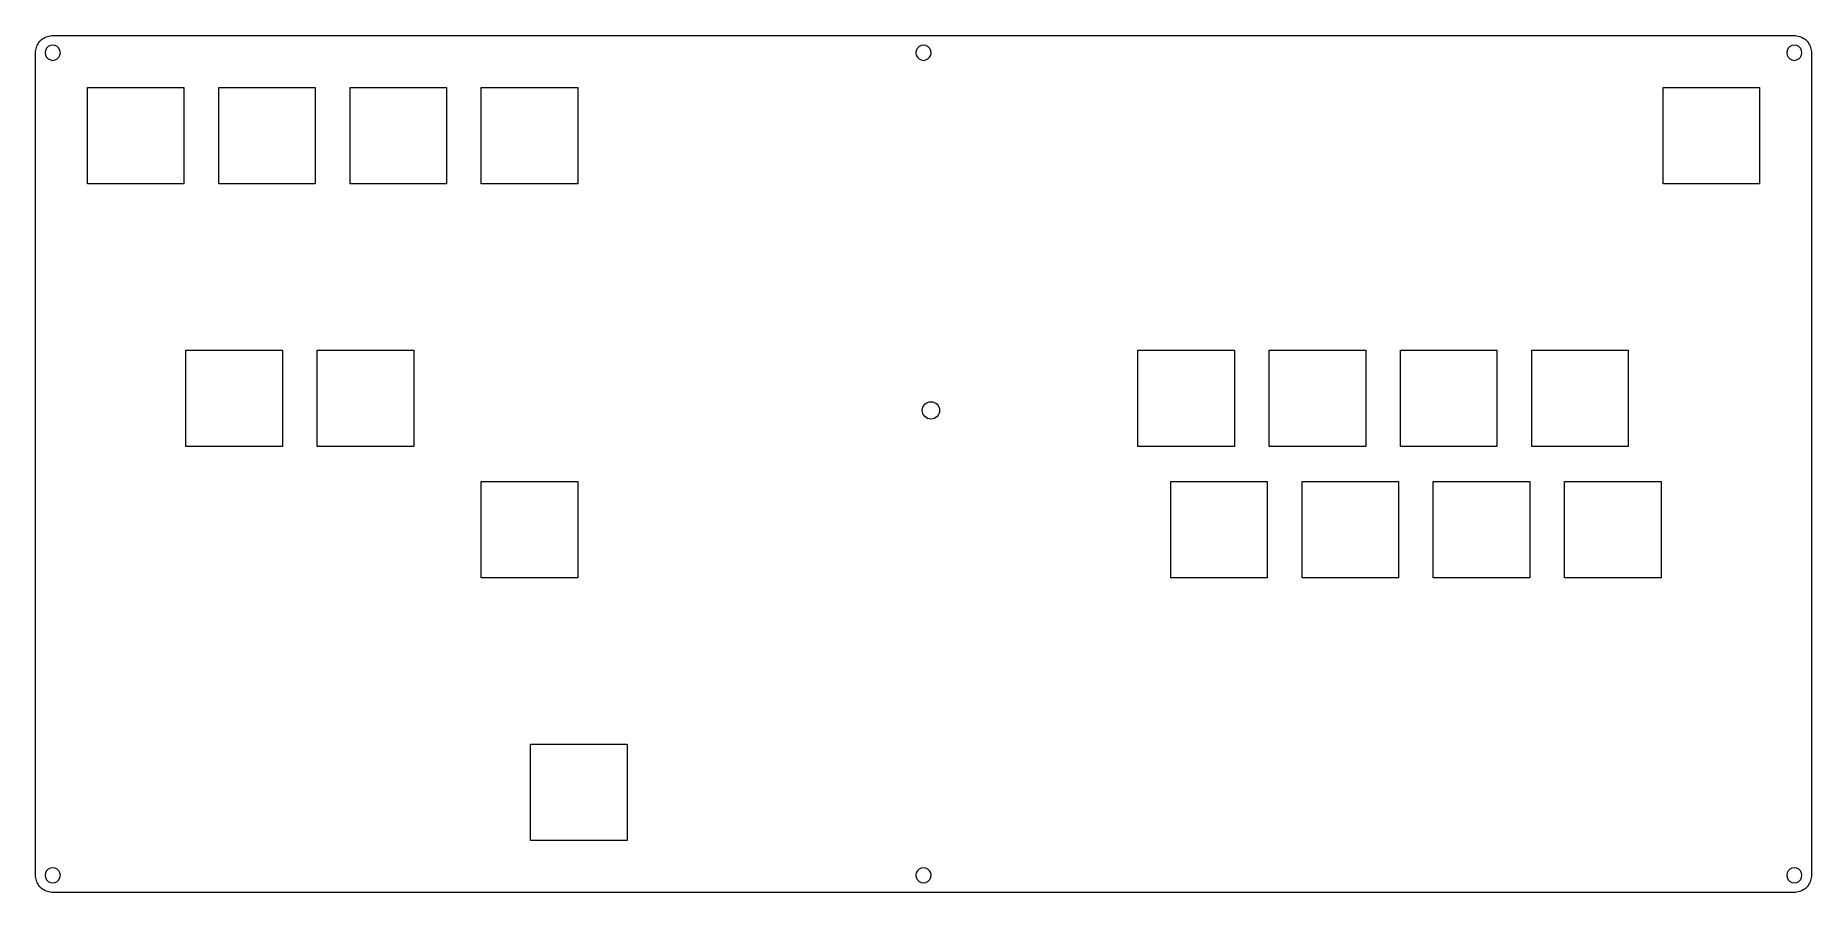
# Model space of a CAD drawing. Extents: x 0 to 258, y 0 to 124.
import ezdxf

# ---------------------------------------------------------------- set-up
doc = ezdxf.new("R2010")
doc.units = 0
doc.layers.get('0').update_dxf_attribs({"lineweight": 5, "true_color": 0xffffff})

msp = doc.modelspace()

# ---------------------------------------------------------------- linework, layer by layer
at = {"color": 0}
for p, q in [((0.826823, 123.642), (0.970139, 123.775)), ((0.970139, 123.775), (1.12448, 123.897)), ((1.12448, 123.897), (1.28709, 124.006)), ((1.28709, 124.006), (1.45934, 124.102)), ((1.45934, 124.102), (1.63711, 124.183)), ((1.63711, 124.183), (1.82177, 124.252)), ((1.82177, 124.252), (2.01056, 124.304)), ((2.01056, 124.304), (2.20211, 124.343)), ((2.20211, 124.343), (2.39779, 124.367)), ((2.39779, 124.367), (2.59485, 124.375)), ((2.59485, 124.375), (255.246, 124.374)), ((255.246, 124.374), (255.44, 124.367)), ((255.44, 124.367), (255.636, 124.343)), ((255.636, 124.343), (255.827, 124.304)), ((255.827, 124.304), (256.018, 124.252)), ((256.018, 124.252), (256.202, 124.183)), ((256.202, 124.183), (256.38, 124.102)), ((256.38, 124.102), (256.552, 124.006)), ((256.552, 124.006), (256.715, 123.897)), ((256.715, 123.897), (256.869, 123.775)), ((256.869, 123.775), (257.012, 123.642)), ((0.093707, 2.5728), (0.095085, 121.874)), ((0.095085, 121.874), (0.101975, 122.071)), ((0.101975, 122.071), (0.125402, 122.266)), ((0.125402, 122.266), (0.163987, 122.458)), ((0.163987, 122.458), (0.216352, 122.647)), ((0.216352, 122.647), (0.285254, 122.832)), ((0.285254, 122.832), (0.366557, 123.009)), ((0.366557, 123.009), (0.463021, 123.182)), ((0.463021, 123.182), (0.571885, 123.344)), ((0.571885, 123.344), (0.693152, 123.498)), ((0.693152, 123.498), (0.826823, 123.642)), ((1.54754, 122.214), (1.49517, 121.874)), ((1.49517, 121.874), (1.54754, 121.535)), ((1.70463, 122.521), (1.54754, 122.214)), ((1.54754, 121.535), (1.70463, 121.227)), ((1.94717, 122.764), (1.70463, 122.521)), ((1.70463, 121.227), (1.94717, 120.985)), ((2.25447, 122.921), (1.94717, 122.764)), ((2.59485, 122.973), (2.25447, 122.921)), ((2.93384, 122.921), (2.59485, 122.973)), ((3.24115, 122.764), (2.93384, 122.921)), ((3.48368, 122.521), (3.24115, 122.764)), ((3.24115, 120.985), (3.48368, 121.227)), ((3.64077, 122.214), (3.48368, 122.521)), ((3.48368, 121.227), (3.64077, 121.535)), ((3.69454, 121.874), (3.64077, 122.214)), ((3.64077, 121.535), (3.69454, 121.874)), ((127.874, 122.214), (127.82, 121.874)), ((127.82, 121.874), (127.874, 121.535)), ((128.029, 122.521), (127.874, 122.214)), ((127.874, 121.535), (128.029, 121.227)), ((128.273, 122.764), (128.029, 122.521)), ((128.029, 121.227), (128.273, 120.985)), ((128.579, 122.921), (128.273, 122.764)), ((128.919, 122.973), (128.579, 122.921)), ((129.26, 122.921), (128.919, 122.973)), ((129.567, 122.764), (129.26, 122.921)), ((129.81, 122.521), (129.567, 122.764)), ((129.567, 120.985), (129.81, 121.227)), ((129.965, 122.214), (129.81, 122.521)), ((129.81, 121.227), (129.965, 121.535)), ((130.019, 121.874), (129.965, 122.214)), ((129.965, 121.535), (130.019, 121.874)), ((254.197, 122.214), (254.146, 121.874)), ((254.146, 121.874), (254.197, 121.535)), ((254.356, 122.521), (254.197, 122.214)), ((254.197, 121.535), (254.356, 121.227)), ((254.598, 122.764), (254.356, 122.521)), ((254.356, 121.227), (254.598, 120.985)), ((254.905, 122.921), (254.598, 122.764)), ((255.246, 122.973), (254.905, 122.921)), ((255.585, 122.921), (255.246, 122.973)), ((255.892, 122.764), (255.585, 122.921)), ((256.135, 122.521), (255.892, 122.764)), ((255.892, 120.985), (256.135, 121.227)), ((256.292, 122.214), (256.135, 122.521)), ((256.135, 121.227), (256.292, 121.535)), ((256.345, 121.874), (256.292, 122.214)), ((256.292, 121.535), (256.345, 121.874)), ((257.012, 123.642), (257.146, 123.498)), ((257.146, 123.498), (257.267, 123.344)), ((257.267, 123.344), (257.376, 123.182)), ((257.376, 123.182), (257.473, 123.009)), ((257.473, 123.009), (257.555, 122.832)), ((257.555, 122.832), (257.623, 122.647)), ((257.623, 122.647), (257.675, 122.458)), ((257.675, 122.458), (257.715, 122.266)), ((257.715, 122.266), (257.737, 122.071)), ((257.737, 122.071), (257.745, 121.874)), ((257.745, 121.874), (257.745, 2.57418)), ((1.94717, 120.985), (2.25447, 120.828)), ((2.25447, 120.828), (2.59485, 120.774)), ((2.59485, 120.774), (2.93384, 120.828)), ((2.93384, 120.828), (3.24115, 120.985)), ((128.273, 120.985), (128.579, 120.828)), ((128.579, 120.828), (128.919, 120.774)), ((128.919, 120.774), (129.26, 120.828)), ((129.26, 120.828), (129.567, 120.985)), ((254.598, 120.985), (254.905, 120.828)), ((254.905, 120.828), (255.246, 120.774)), ((255.246, 120.774), (255.585, 120.828)), ((255.585, 120.828), (255.892, 120.985)), ((7.61919, 116.85), (21.6201, 116.85)), ((7.61919, 102.848), (7.61919, 116.85)), ((21.6201, 116.85), (21.6201, 102.848)), ((26.6692, 116.85), (40.67, 116.85)), ((26.6692, 102.848), (26.6692, 116.85)), ((40.67, 116.85), (40.67, 102.848)), ((45.7193, 116.85), (59.72, 116.85)), ((45.7193, 102.848), (45.7193, 116.85)), ((59.72, 116.85), (59.72, 102.848)), ((64.7693, 116.85), (78.77, 116.85)), ((64.7693, 102.848), (64.7693, 116.85)), ((78.77, 116.85), (78.77, 102.848)), ((236.219, 116.85), (250.22, 116.85)), ((236.219, 102.848), (236.219, 116.85)), ((250.22, 116.85), (250.22, 102.848)), ((21.6201, 102.848), (7.61919, 102.848)), ((40.67, 102.848), (26.6692, 102.848)), ((59.72, 102.848), (45.7193, 102.848)), ((78.77, 102.848), (64.7693, 102.848)), ((250.22, 102.848), (236.219, 102.848)), ((21.9067, 78.7495), (35.9061, 78.7495)), ((21.9067, 64.7485), (21.9067, 78.7495)), ((35.9061, 78.7495), (35.9061, 64.7485)), ((40.9568, 78.7495), (54.9561, 78.7495)), ((40.9568, 64.7485), (40.9568, 78.7495)), ((54.9561, 78.7495), (54.9561, 64.7485)), ((160.019, 78.7495), (174.02, 78.7495)), ((160.019, 64.7485), (160.019, 78.7495)), ((174.02, 78.7495), (174.02, 64.7485)), ((179.069, 78.7495), (193.07, 78.7495)), ((179.069, 64.7485), (179.069, 78.7495)), ((193.07, 78.7495), (193.07, 64.7485)), ((198.119, 78.7495), (212.12, 78.7495)), ((198.119, 64.7485), (198.119, 78.7495)), ((212.12, 78.7495), (212.12, 64.7485)), ((217.169, 78.7495), (231.17, 78.7495)), ((217.169, 64.7485), (217.169, 78.7495)), ((231.17, 78.7495), (231.17, 64.7485)), ((35.9061, 64.7485), (21.9067, 64.7485)), ((54.9561, 64.7485), (40.9568, 64.7485)), ((174.02, 64.7485), (160.019, 64.7485)), ((193.07, 64.7485), (179.069, 64.7485)), ((212.12, 64.7485), (198.119, 64.7485)), ((231.17, 64.7485), (217.169, 64.7485)), ((64.7693, 59.6995), (78.77, 59.6995)), ((64.7693, 45.6985), (64.7693, 59.6995)), ((78.77, 59.6995), (78.77, 45.6985)), ((164.782, 59.6995), (178.781, 59.6995)), ((164.782, 45.6985), (164.782, 59.6995)), ((178.781, 59.6995), (178.781, 45.6985)), ((183.832, 59.6995), (197.831, 59.6995)), ((183.832, 45.6985), (183.832, 59.6995)), ((197.831, 59.6995), (197.831, 45.6985)), ((202.882, 59.6995), (216.881, 59.6995)), ((202.882, 45.6985), (202.882, 59.6995)), ((216.881, 59.6995), (216.881, 45.6985)), ((221.932, 59.6995), (235.931, 59.6995)), ((221.932, 45.6985), (221.932, 59.6995)), ((235.931, 59.6995), (235.931, 45.6985)), ((78.77, 45.6985), (64.7693, 45.6985)), ((178.781, 45.6985), (164.782, 45.6985)), ((197.831, 45.6985), (183.832, 45.6985)), ((216.881, 45.6985), (202.882, 45.6985)), ((235.931, 45.6985), (221.932, 45.6985)), ((71.913, 21.5994), (85.9123, 21.5994)), ((71.913, 7.59852), (71.913, 21.5994)), ((85.9123, 21.5994), (85.9123, 7.59852)), ((85.9123, 7.59852), (71.913, 7.59852)), ((1.54754, 2.91317), (1.49517, 2.5728)), ((1.70463, 3.22048), (1.54754, 2.91317)), ((1.94717, 3.46301), (1.70463, 3.22048)), ((2.25447, 3.6201), (1.94717, 3.46301)), ((2.59485, 3.67249), (2.25447, 3.6201)), ((2.93384, 3.6201), (2.59485, 3.67249)), ((3.24115, 3.46301), (2.93384, 3.6201)), ((3.48368, 3.22048), (3.24115, 3.46301)), ((3.64077, 2.91317), (3.48368, 3.22048)), ((3.69454, 2.5728), (3.64077, 2.91317)), ((127.874, 2.91317), (127.82, 2.5728)), ((128.029, 3.22048), (127.874, 2.91317)), ((128.273, 3.46301), (128.029, 3.22048)), ((128.579, 3.6201), (128.273, 3.46301)), ((128.919, 3.67249), (128.579, 3.6201)), ((129.26, 3.6201), (128.919, 3.67249)), ((129.567, 3.46301), (129.26, 3.6201)), ((129.81, 3.22048), (129.567, 3.46301)), ((129.965, 2.91317), (129.81, 3.22048)), ((130.019, 2.5728), (129.965, 2.91317)), ((254.197, 2.91317), (254.146, 2.5728)), ((254.356, 3.22048), (254.197, 2.91317)), ((254.598, 3.46301), (254.356, 3.22048)), ((254.905, 3.6201), (254.598, 3.46301)), ((255.246, 3.67249), (254.905, 3.6201)), ((255.585, 3.6201), (255.246, 3.67249)), ((255.892, 3.46301), (255.585, 3.6201)), ((256.135, 3.22048), (255.892, 3.46301)), ((256.292, 2.91317), (256.135, 3.22048)), ((256.345, 2.5728), (256.292, 2.91317)), ((0.101975, 2.37712), (0.093707, 2.5728)), ((0.125402, 2.18143), (0.101975, 2.37712)), ((0.163987, 1.98989), (0.125402, 2.18143)), ((0.216352, 1.8011), (0.163987, 1.98989)), ((0.285254, 1.61644), (0.216352, 1.8011)), ((0.366557, 1.43867), (0.285254, 1.61644)), ((0.463021, 1.26642), (0.366557, 1.43867)), ((0.571885, 1.10381), (0.463021, 1.26642)), ((0.693152, 0.94947), (0.571885, 1.10381)), ((0.826823, 0.806154), (0.693152, 0.94947)), ((0.970139, 0.672483), (0.826823, 0.806154)), ((1.12448, 0.551215), (0.970139, 0.672483)), ((1.28709, 0.442352), (1.12448, 0.551215)), ((1.45934, 0.347266), (1.28709, 0.442352)), ((1.63711, 0.263205), (1.45934, 0.347266)), ((1.49517, 2.5728), (1.54754, 2.2338)), ((1.54754, 2.2338), (1.70463, 1.9265)), ((1.82177, 0.195682), (1.63711, 0.263205)), ((1.70463, 1.9265), (1.94717, 1.68396)), ((2.01056, 0.143316), (1.82177, 0.195682)), ((1.94717, 1.68396), (2.25447, 1.52687)), ((2.20211, 0.103353), (2.01056, 0.143316)), ((2.39779, 0.081304), (2.20211, 0.103353)), ((2.25447, 1.52687), (2.59485, 1.47312)), ((2.59485, 0.074414), (2.39779, 0.081304)), ((2.59485, 1.47312), (2.93384, 1.52687)), ((255.244, 0.074414), (2.59485, 0.074414)), ((2.93384, 1.52687), (3.24115, 1.68396)), ((3.24115, 1.68396), (3.48368, 1.9265)), ((3.48368, 1.9265), (3.64077, 2.2338)), ((3.64077, 2.2338), (3.69454, 2.5728)), ((127.82, 2.5728), (127.874, 2.2338)), ((127.874, 2.2338), (128.029, 1.9265)), ((128.029, 1.9265), (128.273, 1.68396)), ((128.273, 1.68396), (128.579, 1.52687)), ((128.579, 1.52687), (128.919, 1.47312)), ((128.919, 1.47312), (129.26, 1.52687)), ((129.26, 1.52687), (129.567, 1.68396)), ((129.567, 1.68396), (129.81, 1.9265)), ((129.81, 1.9265), (129.965, 2.2338)), ((129.965, 2.2338), (130.019, 2.5728)), ((254.146, 2.5728), (254.197, 2.2338)), ((254.197, 2.2338), (254.356, 1.9265)), ((254.356, 1.9265), (254.598, 1.68396)), ((254.598, 1.68396), (254.905, 1.52687)), ((254.905, 1.52687), (255.246, 1.47312)), ((255.44, 0.081304), (255.244, 0.074414)), ((255.246, 1.47312), (255.585, 1.52687)), ((255.636, 0.103353), (255.44, 0.081304)), ((255.585, 1.52687), (255.892, 1.68396)), ((255.827, 0.143316), (255.636, 0.103353)), ((256.018, 0.195682), (255.827, 0.143316)), ((255.892, 1.68396), (256.135, 1.9265)), ((256.202, 0.263205), (256.018, 0.195682)), ((256.135, 1.9265), (256.292, 2.2338)), ((256.38, 0.347266), (256.202, 0.263205)), ((256.292, 2.2338), (256.345, 2.5728)), ((256.552, 0.442352), (256.38, 0.347266)), ((256.715, 0.551215), (256.552, 0.442352)), ((256.869, 0.672483), (256.715, 0.551215)), ((257.012, 0.806154), (256.869, 0.672483)), ((257.146, 0.94947), (257.012, 0.806154)), ((257.267, 1.10381), (257.146, 0.94947)), ((257.376, 1.26642), (257.267, 1.10381)), ((257.473, 1.43867), (257.376, 1.26642)), ((257.555, 1.61644), (257.473, 1.43867)), ((257.623, 1.8011), (257.555, 1.61644)), ((257.675, 1.98989), (257.623, 1.8011)), ((257.715, 2.18143), (257.675, 1.98989)), ((257.737, 2.37712), (257.715, 2.18143)), ((257.745, 2.57418), (257.737, 2.37712))]:
    msp.add_line(p, q, dxfattribs=at)
msp.add_circle((130, 70), 1.261223)

doc.saveas('drawing.dxf')
